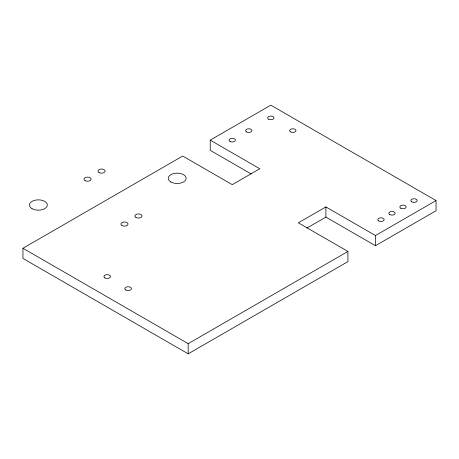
<?xml version="1.0" encoding="UTF-8"?>
<svg xmlns="http://www.w3.org/2000/svg" width="459" height="459" viewBox="0 0 459 459"><rect width="100%" height="100%" fill="white"/><g stroke="black" fill="none" stroke-linecap="round" stroke-linejoin="round"><path stroke-width="0.69" d="M306.916 228.054L325.89 217.096L375.462 245.72L436.05 210.738L436.05 200.56L375.462 235.542L325.89 206.923L298.35 222.822L347.922 251.44L347.922 261.619L188.19 353.837L22.95 258.44L22.95 248.262L182.682 156.043L232.254 184.661L259.794 168.763L210.222 140.144L210.222 150.317L251.119 173.927M210.222 140.144L270.81 105.163L436.05 200.56M22.95 248.262L188.19 343.665L347.922 251.44M375.462 235.542L375.462 245.72M325.89 206.923L325.89 217.096M188.19 343.665L188.19 353.837M268.572 119.174A3.161 1.825 0 0 0 273.862 118.353A3.161 1.825 0 0 0 269.99 116.116A3.161 1.825 0 0 0 268.572 119.174M170.84 181.959A8.956 5.169 0 0 0 185.826 179.641A8.956 5.169 0 0 0 174.856 173.307A8.956 5.169 0 0 0 170.84 181.959M104.882 277.913A3.311 1.911 0 0 0 110.418 277.058A3.311 1.911 0 0 0 106.368 274.717A3.311 1.911 0 0 0 104.882 277.913M32.038 208.673A8.956 5.169 0 0 0 47.025 206.355A8.956 5.169 0 0 0 36.054 200.021A8.956 5.169 0 0 0 32.038 208.673M125.812 290.002A3.311 1.911 0 0 0 131.349 289.141A3.311 1.911 0 0 0 127.298 286.8A3.311 1.911 0 0 0 125.812 290.002M121.945 225.518A3.557 2.054 0 0 0 127.9 224.594A3.557 2.054 0 0 0 123.54 222.076A3.557 2.054 0 0 0 121.945 225.518M135.933 217.44A3.557 2.054 0 0 0 141.894 216.516A3.557 2.054 0 0 0 137.534 213.997A3.557 2.054 0 0 0 135.933 217.44M85.041 180.611A3.557 2.054 0 0 0 90.997 179.693A3.557 2.054 0 0 0 86.636 177.174A3.557 2.054 0 0 0 85.041 180.611M99.029 172.538A3.557 2.054 0 0 0 104.991 171.614A3.557 2.054 0 0 0 100.63 169.096A3.557 2.054 0 0 0 99.029 172.538M400.764 208.214A3.161 1.825 0 0 0 406.054 207.393A3.161 1.825 0 0 0 402.182 205.156A3.161 1.825 0 0 0 400.764 208.214M411.78 201.851A3.161 1.825 0 0 0 417.07 201.036A3.161 1.825 0 0 0 413.198 198.799A3.161 1.825 0 0 0 411.78 201.851M290.604 131.894A3.161 1.825 0 0 0 295.894 131.073A3.161 1.825 0 0 0 292.022 128.836A3.161 1.825 0 0 0 290.604 131.894M378.732 220.934A3.161 1.825 0 0 0 384.022 220.113A3.161 1.825 0 0 0 380.15 217.876A3.161 1.825 0 0 0 378.732 220.934M389.748 214.571A3.161 1.825 0 0 0 395.038 213.756A3.161 1.825 0 0 0 391.166 211.519A3.161 1.825 0 0 0 389.748 214.571M230.016 141.435A3.161 1.825 0 0 0 235.306 140.615A3.161 1.825 0 0 0 231.434 138.377A3.161 1.825 0 0 0 230.016 141.435M246.54 131.894A3.161 1.825 0 0 0 251.83 131.073A3.161 1.825 0 0 0 247.958 128.836A3.161 1.825 0 0 0 246.54 131.894"/></g></svg>
